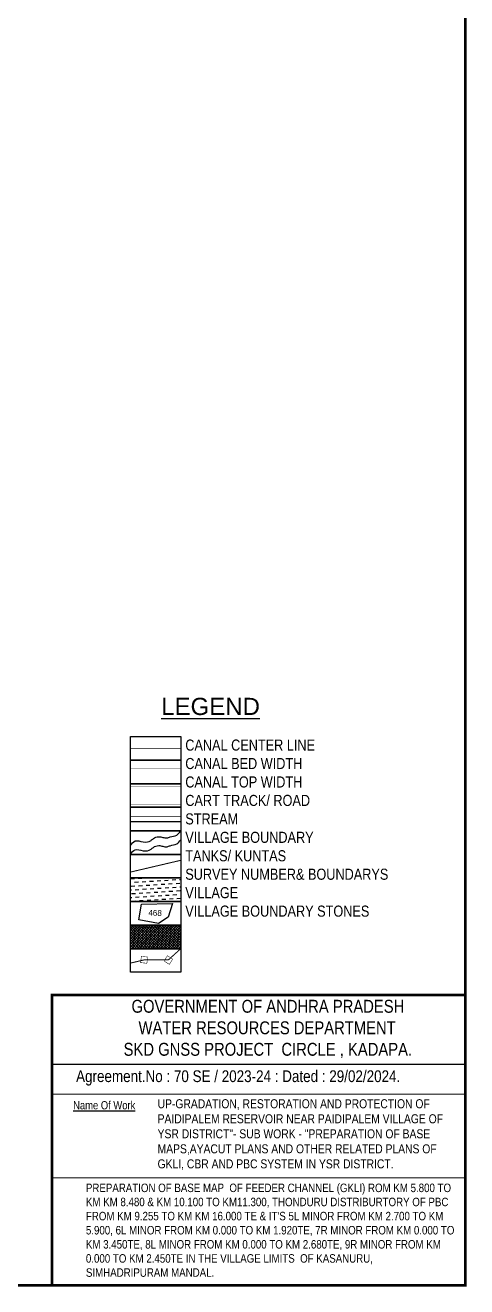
# Model space of a CAD drawing. Header units: inches. Extents: x 189567 to 224456, y 1616569 to 1632146.
# Drawn here: x 197491 to 198637, y 1616569 to 1619846 of the extents above; entities that cross this region are included whole.
import ezdxf
from ezdxf.enums import TextEntityAlignment as Align

# ---------------------------------------------------------------- set-up
doc = ezdxf.new("R2010")
doc.units = ezdxf.units.IN
doc.header["$LTSCALE"] = 15
doc.header["$MEASUREMENT"] = 0
doc.linetypes.add('ACAD_ISO02W100', pattern=[15, 12, -3])
doc.linetypes.add('HIDDEN2', pattern=[0.1875, 0.125, -0.0625])
for name, color, linetype in [('CANAL1', 7, 'Continuous'), ('FRAME 025', 7, 'Continuous'), ('PAPER SIZE', 5, 'Continuous'), ('PLOT NO', 1, 'Continuous'), ('ROADS', 1, 'Continuous'), ('TABLE', 7, 'Continuous'), ('tank', 4, 'Continuous'), ('text2', 7, 'Continuous'), ('TITLEBLOCK', 7, 'Continuous'), ('VILLAGE', 7, 'Continuous'), ('VILLAGE BOUNDRY', 5, 'Continuous'), ('VILLAGE STONES', 240, 'Continuous')]:
    doc.layers.add(name, color=color, linetype=linetype)
doc.styles.add('A', font='arial.ttf')
doc.styles.add('ARIALN', font='ARIALN.TTF')
doc.styles.get("Standard").update_dxf_attribs({"font": 'arial.ttf'})
doc.linetypes.add('DOTS', pattern='A,1e-06,-3,["●",Standard,S=3,R=0,X=-1.25,Y=-1.25],-3', length=6.000001)

msp = doc.modelspace()

# ---------------------------------------------------------------- hatches: boundary and pattern name
at = {"layer": 'tank'}
h = msp.add_hatch(dxfattribs=at)
h.set_pattern_fill('DASH', color=256, scale=77.763255, angle=3.5405, style=0)
h.set_pattern_definition([(3.5405362, (-297136.747, 531466.341), (9.10157338, 10.3021349), [9.72040692, -9.72040692])])
h.paths.add_polyline_path([(197764.3, 1617630.7), (197894.9, 1617630.7), (197894.9, 1617569.5), (197764.3, 1617569.5)])
at = {"layer": 'VILLAGE', "linetype": 'Continuous'}
h = msp.add_hatch(dxfattribs=at)
h.set_pattern_fill('SACNCR', color=256, scale=52.230973, angle=1.5303, style=0)
h.set_pattern_definition([(46.53031993, (-297136.7474, 531466.3407), (-3.553690313, 3.368753931), []), (46.53031993, (-297133.286, 531466.433), (-3.553690313, 3.368753931), [0, -4.896653744])])
h.paths.add_polyline_path([(197764.3, 1617508.2), (197894.9, 1617508.2), (197894.9, 1617447), (197764.3, 1617447)])

# ---------------------------------------------------------------- linework, layer by layer
at = {"layer": 'CANAL1', "color": 1, "linetype": 'HIDDEN2', "ltscale": 25, "const_width": 1.5, "elevation": -3.6}
msp.add_lwpolyline([(197764.3, 1617967.4), (197894.9, 1617967.4)], dxfattribs=at)
at = {"layer": 'CANAL1', "color": 5, "ltscale": 100, "const_width": 0.64, "elevation": -3.6}
for points in [[(197894.9, 1617915.8), (197764.3, 1617915.8)], [(197894.9, 1617896.6), (197764.3, 1617896.6)]]:
    msp.add_lwpolyline(points, dxfattribs=at)
at = {"layer": 'CANAL1', "color": 1, "ltscale": 100, "const_width": 0.64, "elevation": -3.6}
for points in [[(197894.9, 1617867.4), (197764.3, 1617867.4)], [(197894.9, 1617822.6), (197764.3, 1617822.6)]]:
    msp.add_lwpolyline(points, dxfattribs=at)
at = {"layer": 'FRAME 025', "lineweight": -3}
msp.add_lwpolyline([(197561, 1617147.2), (198635.8, 1617147.2)], dxfattribs=at)
at = {"layer": 'FRAME 025', "lineweight": -3, "elevation": 3.9}
for points in [[(197561.6, 1617069.2), (198631.4, 1617069.9)], [(197560.9, 1616852.2), (198631.3, 1616851.6)]]:
    msp.add_lwpolyline(points, dxfattribs=at)
at = {"layer": 'PAPER SIZE', "color": 5, "const_width": 6.4}
msp.add_lwpolyline([(197560.5, 1617326.6), (198634.1, 1617326.6), (198634.1, 1616572.1), (197560.5, 1616572.1)], close=True, dxfattribs=at)
at = {"layer": 'PLOT NO', "elevation": -3.6}
for points in [[(197764.3, 1617998), (197894.9, 1617998), (197894.9, 1617936.8), (197764.3, 1617936.8)], [(197764.3, 1617936.8), (197894.9, 1617936.8), (197894.9, 1617875.6), (197764.3, 1617875.6)], [(197764.3, 1617875.6), (197894.9, 1617875.6), (197894.9, 1617814.4), (197764.3, 1617814.4)], [(197764.3, 1617814.4), (197894.9, 1617814.4), (197894.9, 1617753.1), (197764.3, 1617753.1)], [(197764.3, 1617753.1), (197894.9, 1617753.1), (197894.9, 1617691.9), (197764.3, 1617691.9)], [(197764.3, 1617691.9), (197894.9, 1617691.9), (197894.9, 1617630.7), (197764.3, 1617630.7)], [(197764.3, 1617630.7), (197894.9, 1617630.7), (197894.9, 1617569.5), (197764.3, 1617569.5)], [(197764.3, 1617569.5), (197894.9, 1617569.5), (197894.9, 1617508.2), (197764.3, 1617508.2)], [(197764.3, 1617508.2), (197894.9, 1617508.2), (197894.9, 1617447), (197764.3, 1617447)], [(197764.3, 1617447), (197894.9, 1617447), (197894.9, 1617385.8), (197764.3, 1617385.8)]]:
    msp.add_lwpolyline(points, close=True, dxfattribs=at)
msp.add_lwpolyline([(197786.2, 1617521.9), (197792.9, 1617562.3), (197873.5, 1617564), (197861.9, 1617528.7), (197837.5, 1617512.5), (197786.2, 1617521.9)], dxfattribs=at)
at = {"layer": 'PLOT NO', "color": 4}
for points in [[(197764.3, 1617715.3, -3.6), (197776.3, 1617726.8, -3.6), (197797.3, 1617724.4, -3.6), (197817.8, 1617728.3, -3.6), (197823.8, 1617733.1, -3.6), (197837.6, 1617737.8, -3.6), (197848.5, 1617736.1, -3.6), (197859.2, 1617734.9, -3.6), (197867.4, 1617737.5, -3.6), (197884.3, 1617742.1, -3.6), (197894.9, 1617753.1, -3.6)], [(197764.3, 1617692.3, -3.6), (197776.3, 1617703.9, -3.6), (197797.3, 1617701.4, -3.6), (197817.8, 1617705.3, -3.6), (197823.8, 1617710.2, -3.6), (197837.6, 1617714.9, -3.6), (197848.5, 1617713.1, -3.6), (197859.2, 1617712, -3.6), (197867.4, 1617714.6, -3.6), (197884.3, 1617719.1, -3.6), (197894.9, 1617730.2, -3.6)]]:
    msp.add_spline(points, degree=3, dxfattribs=at)
at = {"layer": 'ROADS', "ltscale": 0.15, "const_width": 1.28, "elevation": -3.6}
msp.add_lwpolyline([(197764.3, 1617790.2), (197894.9, 1617790.2)], dxfattribs=at)
at = {"layer": 'ROADS', "linetype": 'DOTS', "ltscale": 0.5, "elevation": -3.6}
msp.add_lwpolyline([(197764.3, 1617777.4), (197894.9, 1617777.4)], dxfattribs=at)
at = {"layer": 'text2', "color": 5, "const_width": 7}
msp.add_lwpolyline([(198633.6, 1616572.1), (189570.7, 1616572.1), (189570.7, 1624123.6), (198633.6, 1624123.6)], close=True, dxfattribs=at)
at = {"layer": 'VILLAGE BOUNDRY', "linetype": 'ACAD_ISO02W100', "ltscale": 2, "const_width": 2.56, "elevation": -3.6}
for points in [[(197764.3, 1617646), (197894.9, 1617676.6)], [(197764.3, 1617409.5), (197800.4, 1617418), (197862.9, 1617418), (197894.9, 1617447)]]:
    msp.add_lwpolyline(points, dxfattribs=at)
at = {"layer": 'VILLAGE STONES', "const_width": 1.3, "elevation": -3.6}
for points in [[(197792.6, 1617427), (197808.8, 1617425.2), (197807, 1617409), (197790.8, 1617410.8)], [(197851.5, 1617415), (197860.4, 1617428.7), (197874, 1617419.8), (197865.2, 1617406.2)]]:
    msp.add_lwpolyline(points, close=True, dxfattribs=at)

# ---------------------------------------------------------------- texts
at = {"layer": 'PLOT NO', "color": 0}
msp.add_text('468', height=15, rotation=358.6877, dxfattribs=at).set_placement((197828.3, 1617540, -3.6), align=Align.MIDDLE_CENTER)
at = {"layer": 'TABLE', "extrusion": (0.000201441, 0.004807, 0.999988), "style": 'A'}
msp.add_text('%%ULEGEND', height=44.62, rotation=359.9999, dxfattribs=at).set_placement((197972.3, 1618057.6, 7814.8), align=Align.MIDDLE)
at = {"layer": 'TITLEBLOCK', "extrusion": (0.000201441, 0.004807, 0.999988), "style": 'ARIALN'}
msp.add_text('%%UName Of Work', height=21.292, rotation=359.9999, dxfattribs=at).set_placement((197615.6, 1617010.7, 7813.7))
at = {"layer": 'TITLEBLOCK', "extrusion": (0.000201441, 0.004807, 0.999988), "attachment_point": 1, "text_direction": (1, -1e-06, -0.000201), "style": 'ARIALN'}
for s, insert, char_height, width in [('CANAL CENTER LINE \\PCANAL BED WIDTH {\\H1.52882x; }\\PCANAL TOP WIDTH {\\H1.35255x; }\\PCART TRACK/ ROAD{\\H1.4113x; }\\PSTREAM {\\H1.39172x; }\\PVILLAGE BOUNDARY{\\H1.39825x; }\\PTANKS/ KUNTAS{\\H1.39607x; }\\PSURVEY NUMBER& BOUNDARYS{\\H1.3968x; }\\PVILLAGE{\\H1.39655x; }\\PVILLAGE BOUNDARY STONES{\\H1.39664x; }', (197906.7, 1617990.4, -3.6), 28.758, 602.932), ('\\pi38.47977;GOVERNMENT OF ANDHRA PRADESH  \\P\\pi56.71491;WATER RESOURCES DEPARTMENT      \\P\\pi17.98096;SKD GNSS PROJECT  CIRCLE , KADAPA.', (197728.6, 1617314.1, -5.1), 33.521, 779.841), ('Agreement.No : 70 SE / 2023-24 : Dated : 29/02/2024.', (197623.2, 1617130.9, -1.7), 30.447, 982.801), ('UP-GRADATION, RESTORATION AND PROTECTION OF PAIDIPALEM RESERVOIR NEAR PAIDIPALEM VILLAGE OF YSR DISTRICT"- SUB WORK - "PREPARATION OF BASE MAPS,AYACUT PLANS AND OTHER RELATED PLANS OF GKLI, CBR AND PBC SYSTEM IN YSR DISTRICT.', (197834.8, 1617055.8, -1.1), 23.421, 756), ("PREPARATION OF BASE MAP  OF {\\C1;FEEDER CHANNEL} (GKLI) ROM KM 5.800 TO KM KM 8.480 & KM 10.100 TO KM11.300, {\\C1;THONDURU DISTRIBURTORY} OF PBC FROM KM 9.255 TO KM KM 16.000 TE & {\\C1;IT'S 5L MINOR} FROM KM 2.700 TO KM 5.900, {\\C1;6L MINOR} FROM KM 0.000 TO KM 1.920TE, {\\C1;7R MINOR} FROM KM 0.000 TO KM 3.450TE, {\\C1;8L MINOR} FROM KM 0.000 TO KM 2.680TE, {\\C1;9R MINOR} FROM KM 0.000 TO KM 2.450TE IN THE VILLAGE LIMITS  OF {\\C1;KASANURU, SIMHADRIPURAM} MANDAL.", (197648.7, 1616836.6, -3.8), 22, 955.446)]:
    msp.add_mtext(s, dxfattribs=dict(at, insert=insert, char_height=char_height, width=width))

doc.saveas('drawing.dxf')
